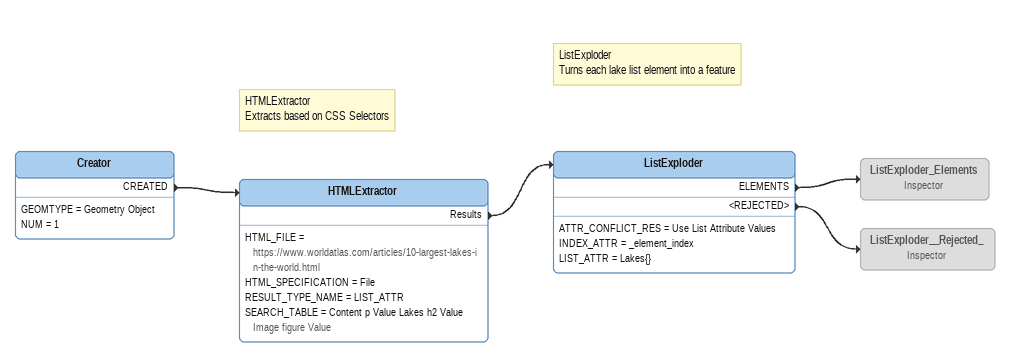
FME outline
Creator
    GEOMTYPE = Geometry Object
    NUM = 1
    CREATED -> HTMLExtractor
Note: HTMLExtractor / Extracts based on CSS Selectors
HTMLExtractor
    HTML_FILE = https://www.worldatlas.com/articles/10-largest-lakes-in-the-world.html
    HTML_SPECIFICATION = File
    RESULT_TYPE_NAME = LIST_ATTR
    SEARCH_TABLE = Content p Value Lakes h2 Value Image figure Value
    Results -> ListExploder
Note: ListExploder / Turns each lake list element into a feature
ListExploder
    ATTR_CONFLICT_RES = Use List Attribute Values
    INDEX_ATTR = _element_index
    LIST_ATTR = Lakes{}
    ELEMENTS -> ListExploder_Elements
    <REJECTED> -> ListExploder__Rejected_
ListExploder_Elements: Inspector [off]
ListExploder__Rejected_: Inspector [off]
